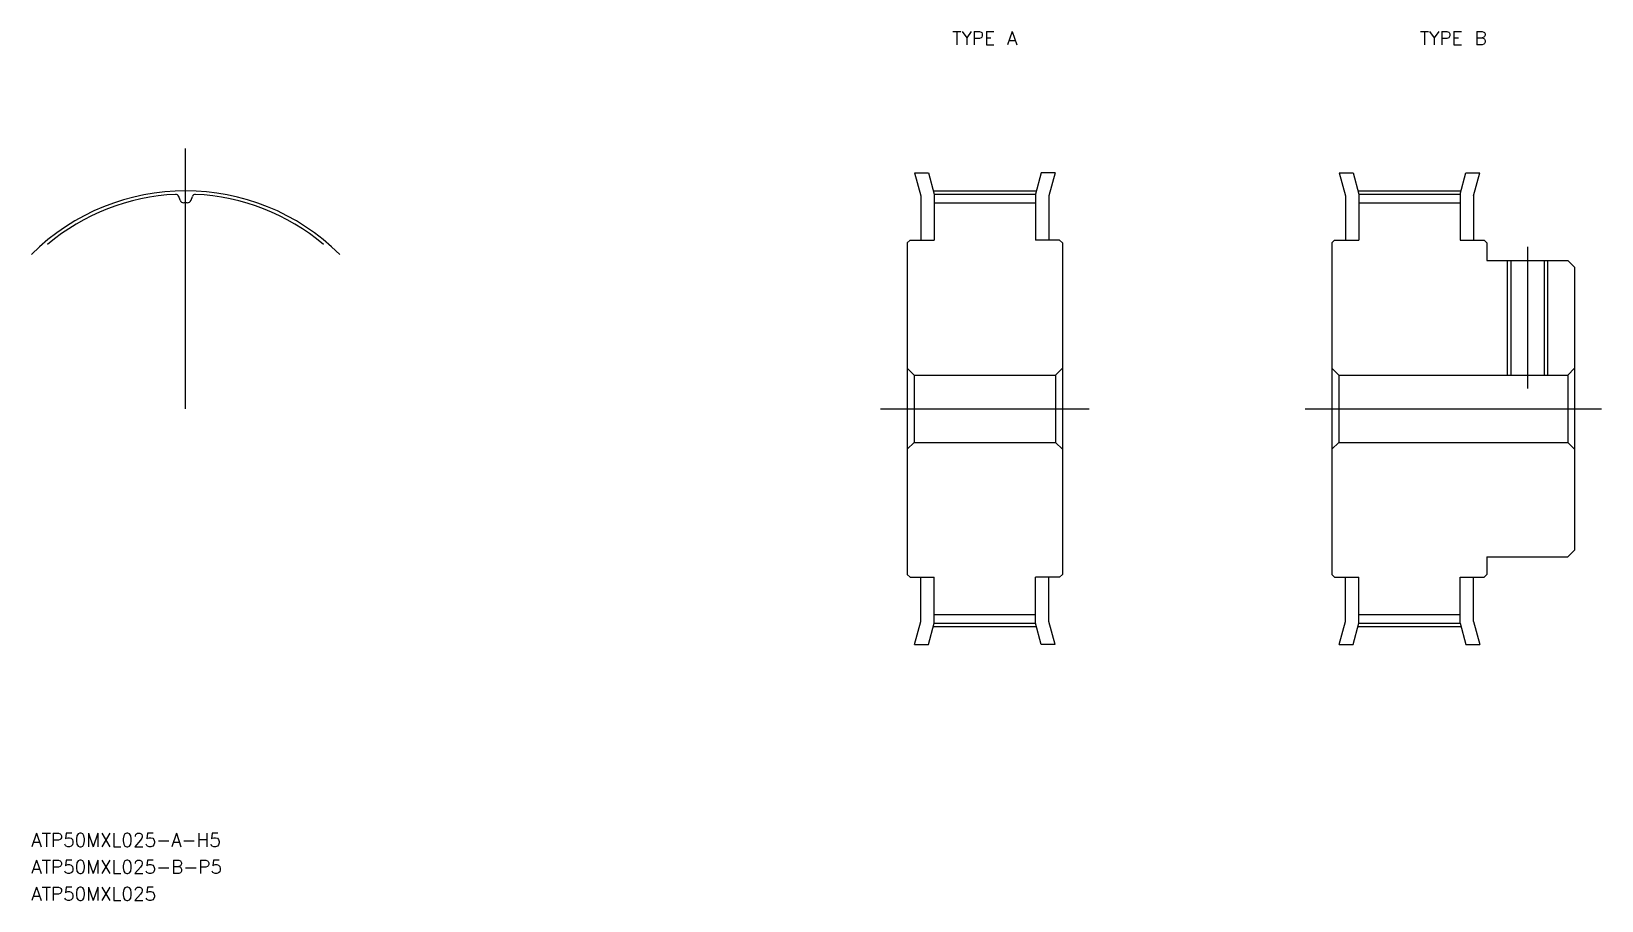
# Model space of a CAD drawing. Extents: x 74 to 190, y 73 to 137.
import ezdxf
from ezdxf.enums import TextEntityAlignment as Align

# ---------------------------------------------------------------- set-up
doc = ezdxf.new("R2010")
doc.units = 0
doc.linetypes.add('CENTER', pattern=[50.8, 31.75, -6.35, 6.35, -6.35])
doc.linetypes.add('DASHED', pattern=[19.05, 12.7, -6.35])
doc.layers.get('0').update_dxf_attribs({"linetype": 'CONTINUOUS'})
doc.layers.add('CENTER', color=1, linetype='CENTER')
doc.styles.add('MISUMI', font='txt.shx')

msp = doc.modelspace()

# ---------------------------------------------------------------- linework, layer by layer
at = {"color": 7, "linetype": 'CONTINUOUS'}
for p, q in [((139.31, 126.65), (139.77, 124.94)), ((139.31, 126.65), (140.35, 126.65)), ((140.35, 126.65), (140.77, 125.07)), ((148.69, 126.65), (148.27, 125.07)), ((149.73, 126.65), (148.69, 126.65)), ((149.73, 126.65), (149.27, 124.94)), ((170.81, 126.65), (171.27, 124.94)), ((170.81, 126.65), (171.85, 126.65)), ((171.85, 126.65), (172.27, 125.07)), ((179.77, 125.07), (180.19, 126.65)), ((180.19, 126.65), (181.23, 126.65)), ((180.77, 124.94), (181.23, 126.65)), ((84.82, 124.62), (84.72, 124.9)), ((85.64, 124.62), (85.74, 124.9)), ((139.77, 124.94), (139.77, 121.65)), ((140.77, 125.07), (148.27, 125.07)), ((140.77, 125.07), (140.77, 121.65)), ((148.27, 125.07), (148.27, 121.65)), ((149.27, 124.94), (149.27, 121.65)), ((171.27, 124.94), (171.27, 121.65)), ((172.27, 125.07), (179.77, 125.07)), ((172.27, 125.07), (172.27, 121.65)), ((179.77, 125.07), (179.77, 121.65)), ((180.77, 124.94), (180.77, 121.65)), ((140.77, 124.43), (148.27, 124.43)), ((172.27, 124.43), (179.77, 124.43)), ((138.77, 121.45), (138.97, 121.65)), ((138.77, 121.45), (138.77, 96.85)), ((138.97, 121.65), (140.77, 121.65)), ((150.07, 121.65), (148.27, 121.65)), ((150.27, 121.45), (150.07, 121.65)), ((150.27, 121.45), (150.27, 96.85)), ((170.27, 121.45), (170.47, 121.65)), ((170.27, 121.45), (170.27, 96.85)), ((170.47, 121.65), (172.27, 121.65)), ((179.77, 121.65), (181.57, 121.65)), ((181.77, 121.45), (181.57, 121.65)), ((181.77, 121.45), (181.77, 120.15)), ((181.77, 120.15), (187.77, 120.15)), ((188.27, 119.65), (187.77, 120.15)), ((188.27, 119.65), (188.27, 98.65)), ((138.77, 115.3), (138.77, 115.3)), ((150.27, 115.3), (150.27, 115.3)), ((170.27, 115.3), (170.27, 115.3)), ((138.77, 112.15), (139.27, 111.65)), ((150.27, 112.15), (149.77, 111.65)), ((170.27, 112.15), (170.77, 111.65)), ((187.77, 111.65), (188.27, 112.15)), ((139.27, 111.65), (149.77, 111.65)), ((139.27, 111.65), (139.27, 106.65)), ((149.77, 111.65), (149.77, 106.65)), ((170.77, 111.65), (187.77, 111.65)), ((170.77, 111.65), (170.77, 106.65)), ((187.77, 111.65), (187.77, 106.65)), ((138.77, 109.15), (138.77, 109.15)), ((150.27, 109.15), (150.27, 109.15)), ((170.27, 109.15), (170.27, 109.15)), ((138.77, 106.15), (139.27, 106.65)), ((139.27, 106.65), (149.77, 106.65)), ((150.27, 106.15), (149.77, 106.65)), ((170.27, 106.15), (170.77, 106.65)), ((170.77, 106.65), (187.77, 106.65)), ((187.77, 106.65), (188.27, 106.15)), ((181.77, 98.15), (187.77, 98.15)), ((181.77, 98.15), (181.77, 96.85)), ((187.77, 98.15), (188.27, 98.65)), ((138.77, 96.85), (138.97, 96.65)), ((150.27, 96.85), (150.07, 96.65)), ((170.27, 96.85), (170.47, 96.65)), ((181.77, 96.85), (181.57, 96.65)), ((138.97, 96.65), (140.77, 96.65)), ((139.77, 93.36), (139.77, 96.65)), ((140.77, 93.23), (140.77, 96.65)), ((148.27, 93.23), (148.27, 96.65)), ((150.07, 96.65), (148.27, 96.65)), ((149.27, 93.36), (149.27, 96.65)), ((170.47, 96.65), (172.27, 96.65)), ((171.27, 93.36), (171.27, 96.65)), ((172.27, 93.23), (172.27, 96.65)), ((179.77, 93.23), (179.77, 96.65)), ((179.77, 96.65), (181.57, 96.65)), ((180.77, 93.36), (180.77, 96.65)), ((139.31, 91.65), (139.77, 93.36)), ((140.35, 91.65), (140.77, 93.23)), ((140.77, 93.87), (148.27, 93.87)), ((140.77, 93.23), (148.27, 93.23)), ((148.69, 91.65), (148.27, 93.23)), ((149.73, 91.65), (149.27, 93.36)), ((170.81, 91.65), (171.27, 93.36)), ((171.85, 91.65), (172.27, 93.23)), ((172.27, 93.87), (179.77, 93.87)), ((172.27, 93.23), (179.77, 93.23)), ((179.77, 93.23), (180.19, 91.65)), ((180.77, 93.36), (181.23, 91.65)), ((139.31, 91.65), (140.35, 91.65)), ((149.73, 91.65), (148.69, 91.65)), ((170.81, 91.65), (171.85, 91.65)), ((180.19, 91.65), (181.23, 91.65))]:
    msp.add_line(p, q, dxfattribs=at)
at = {"color": 3, "linetype": 'DASHED'}
for p, q in [((183.27, 120.15), (183.27, 111.65)), ((183.55, 120.15), (183.55, 111.65)), ((186, 120.15), (186, 111.65)), ((186.27, 120.15), (186.27, 111.65))]:
    msp.add_line(p, q, dxfattribs=at)
at = {"color": 7, "linetype": 'CONTINUOUS'}
for centre, radius, start, end in [((85.23, 109.15), 15.92, 92.6457, 130), ((84.5, 124.82), 0.23, 20, 92.6457), ((85.95, 124.82), 0.23, 87.3543, 160), ((85.23, 109.15), 15.92, 50, 87.3543), ((85.1, 124.73), 0.3, 200, 270.4637), ((85.23, 109.15), 15.28, 89.5363, 90.4637), ((85.35, 124.73), 0.3, 269.5363, 340)]:
    msp.add_arc(centre, radius, start, end, dxfattribs=at)
at = {"layer": 'CENTER', "color": 1, "linetype": 'CENTER'}
for p, q in [((85.23, 109.15), (85.23, 128.45)), ((140.7, 125.32), (148.34, 125.32)), ((172.2, 125.32), (179.84, 125.32)), ((184.77, 121.15), (184.77, 110.65)), ((136.77, 109.15), (152.27, 109.15)), ((168.27, 109.15), (190.27, 109.15)), ((140.7, 92.98), (148.34, 92.98)), ((172.2, 92.98), (179.84, 92.98))]:
    msp.add_line(p, q, dxfattribs=at)
msp.add_arc((85.23, 109.15), 16.17, 45, 135, dxfattribs=at)

# ---------------------------------------------------------------- texts
at = {"color": 7, "linetype": 'CONTINUOUS', "style": 'MISUMI'}
for s, p in [('TYPE A', (144.52, 136.65)), ('TYPE B', (179.27, 136.65))]:
    msp.add_text(s, height=1, dxfattribs=at).set_placement(p, align=Align.MIDDLE_CENTER)
for s, p in [('ATP50MXL025-A-H5', (73.79, 76.65)), ('ATP50MXL025-B-P5', (73.79, 74.65)), ('ATP50MXL025', (73.79, 72.65))]:
    msp.add_text(s, height=1, dxfattribs=at).set_placement(p)

doc.saveas('drawing.dxf')
